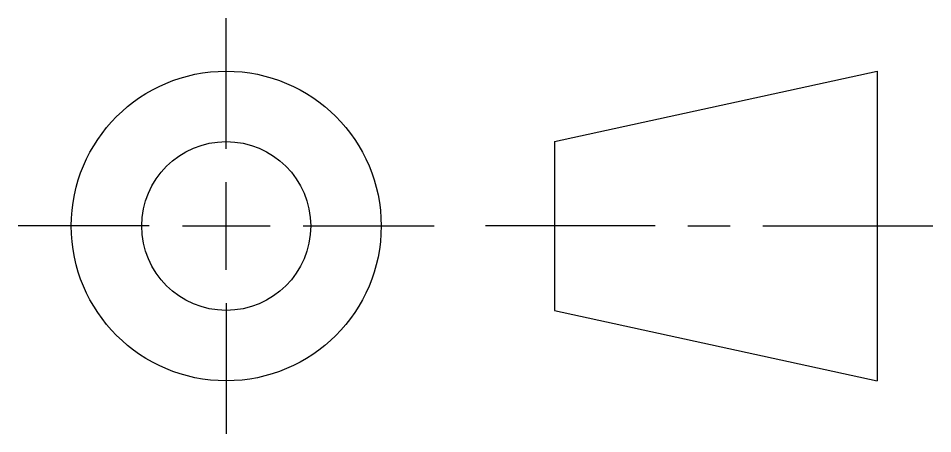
# Model space of a CAD drawing. Header units: millimetres. Extents: x 0 to 420, y 0 to 297.
# Drawn here: x 324.93 to 347.24, y 22.97 to 33.12 of the extents above; entities that cross this region are included whole.
import ezdxf

# ---------------------------------------------------------------- set-up
doc = ezdxf.new("R2010")
doc.units = ezdxf.units.MM
doc.header["$LTSCALE"] = 23.1
doc.layers.get('0').update_dxf_attribs({"linetype": 'CONTINUOUS'})

msp = doc.modelspace()

# ---------------------------------------------------------------- linework, layer by layer
at = {"color": 7, "linetype": 'CONTINUOUS'}
for p, q in [((330.004, 29.928), (330.004, 33.12)), ((338.01, 30.108), (345.89, 31.828)), ((345.89, 31.828), (345.89, 24.266)), ((338.01, 30.108), (338.01, 25.986)), ((330.004, 26.977), (330.004, 29.117)), ((328.122, 28.047), (324.931, 28.047)), ((328.934, 28.047), (331.073, 28.047)), ((331.885, 28.047), (335.077, 28.047)), ((340.473, 28.047), (336.327, 28.047)), ((341.27, 28.047), (342.299, 28.047)), ((343.097, 28.047), (347.242, 28.047)), ((330.004, 26.166), (330.004, 22.974)), ((338.01, 25.986), (345.89, 24.266))]:
    msp.add_line(p, q, dxfattribs=at)
for radius in [3.781, 2.061]:
    msp.add_circle((330.004, 28.047), radius, dxfattribs=at)

doc.saveas('drawing.dxf')
